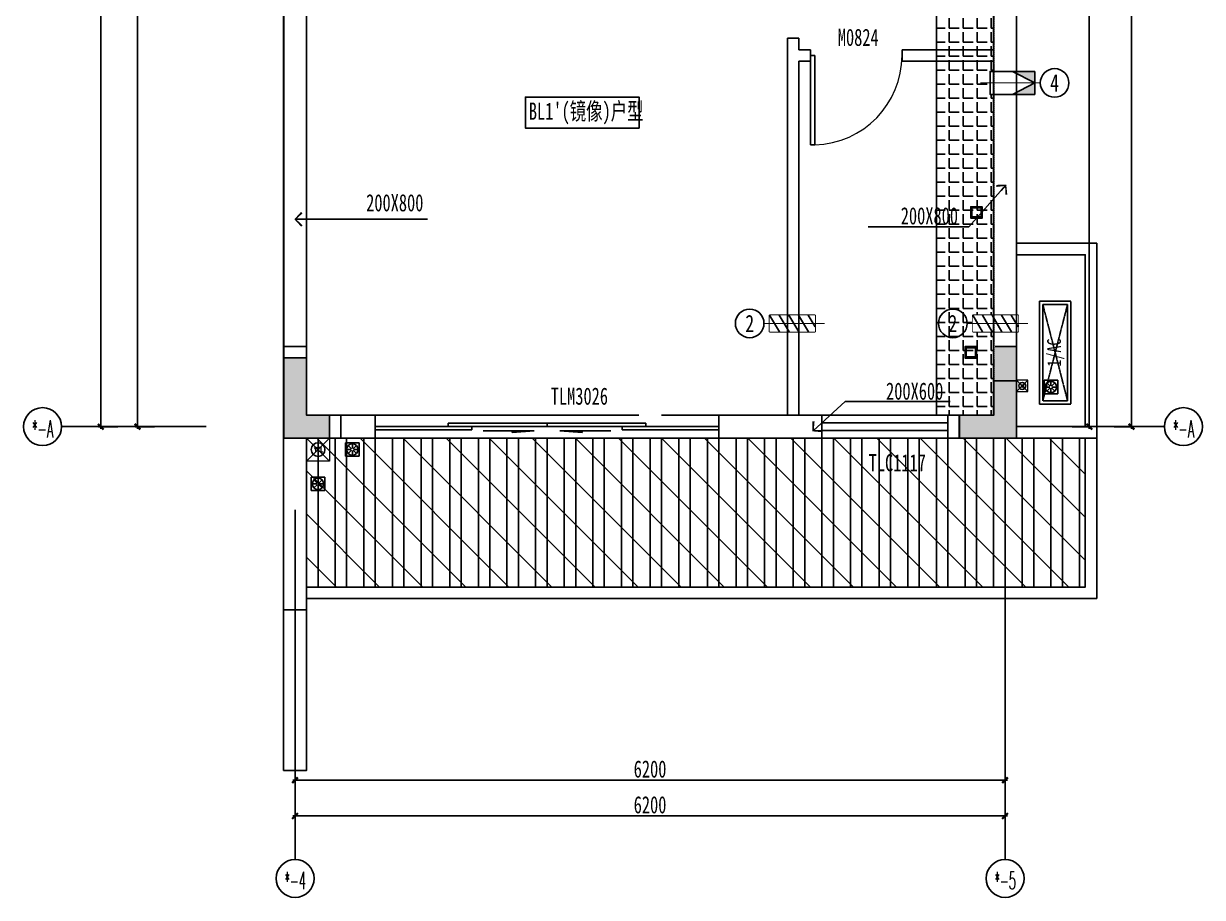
# Model space of a CAD drawing. Extents: x -255202 to 66368, y -6372500 to 603.
# Drawn here: x -130414 to -120119, y -3268799 to -3261172 of the extents above; entities that cross this region are included whole.
import ezdxf
from ezdxf.enums import TextEntityAlignment as Align

# ---------------------------------------------------------------- set-up
doc = ezdxf.new("R2010")
doc.units = 0
doc.header["$LTSCALE"] = 10
doc.header["$MEASUREMENT"] = 0
for name, pattern in [('CONTINOUS', [0]), ('DASH', [0.35, 0.25, -0.1]), ('改L~2D$0$DASH', [0.35, 0.25, -0.1]), ('改L~2D$0$L~1D$0$DASH', [0.35, 0.25, -0.1])]:
    doc.linetypes.add(name, pattern=pattern)
for name, color, linetype, lineweight in [('4-L四联排墙柱-0.050~屋面sc$0$G1-Hatch_T-WALL', 253, 'Continuous', 13), ('5-L8五联排-墙柱-6.000~-0.050sc$0$G2-Wall', 61, 'Continuous', 50), ('6-L13六联排模板图屋面$0$G2-楼板开洞baojian', 201, 'Continuous', 18), ('6-L13六联排模板图屋面$0$G2-轮廓线', 3, 'Continuous', 25), ('改L~2D$0$GPS-辅助', 252, 'Continuous', 18)]:
    doc.layers.add(name, color=color, linetype=linetype, lineweight=lineweight)
for name, color, linetype in [('A-DIM（轴号轴线尺寸）', 3, 'Continuous'), ('A-HACH（图案填充）', 8, 'Continuous'), ('A-WALL-stru（结构墙柱）', 10, 'Continuous'), ('A-建筑墙体', 255, 'Continuous'), ('A-户型编号', 2, 'Continuous'), ('AXIS_TEXT', 7, 'Continuous'), ('DIM【标注】', 149, 'Continuous'), ('G-BEAM', 4, 'DASH'), ('G-BEAM_CON', 4, 'Continuous'), ('G-WALL', 50, 'Continuous'), ('G-WALL_HATCH', 33, 'Continuous'), ('J-地漏', 67, 'Continuous'), ('W-文字', 67, 'Continuous'), ('改L~1D$0$CK-卫生间排气穿孔', 53, 'Continuous'), ('改L~2D$0$0-装饰构件', 32, 'Continuous'), ('改L~2D$0$A-EQU-water(水留洞及注释)', 140, 'Continuous'), ('改L~2D$0$A-HDRL（栏杆构件）', 152, 'Continuous'), ('改L~2D$0$A-WIND（门窗）', 2, 'Continuous'), ('改L~2D$0$CK-卫生间排气穿孔', 53, 'Continuous'), ('改L~2D$0$CK-空调穿孔', 53, 'Continuous'), ('改L~2D$0$CK-穿孔编号', 3, 'Continuous'), ('改L~2D$0$J-地漏', 2, 'Continuous'), ('改L~2D$0$J-空调外机', 213, '改L~2D$0$DASH'), ('改L~2D$0$J-空调字', 3, '改L~2D$0$DASH'), ('改L~2D$0$J-结构降板', 250, 'Continuous')]:
    doc.layers.add(name, color=color, linetype=linetype)
doc.layers.add('改L~2D$0$-GPS-辅助', color=252, linetype='Continuous', lineweight=18, plot=False)
doc.styles.add('_TCH_AXIS', font='COMPLEX', dxfattribs={"bigfont": 'GBCBIG'})
doc.styles.add('arch', font='romans.shx', dxfattribs={"width": 0.75})
doc.styles.add('COMPLEX', font='COMPLEX')
doc.styles.add('改L~2D$0$_TCH_DIM', font='SIMPLEX', dxfattribs={"bigfont": 'GBCBIG'})
doc.styles.add('改L~2D$0$L~1D$0$黑体', font='simhei.ttf')
doc.styles.add('样式222', font='', dxfattribs={"width": 0.7})
doc.styles.add('细黑体', font='', dxfattribs={"width": 0.7})
doc.styles.get('样式222').set_extended_font_data('STXihei')
doc.styles.get('细黑体').set_extended_font_data('STXihei')
doc.dimstyles.new('DK-50', dxfattribs={"dimscale": 50, "dimtxt": 3, "dimasz": 1, "dimexe": 0.4, "dimexo": 0.4, "dimgap": 0.4, "dimtad": 1, "dimtoh": 1, "dimdec": 0, "dimrnd": 5, "dimdsep": 46, "dimtxsty": '样式222', "dimblk": 'ARCHTICK', "dimcen": 3, "dimdle": 0.4, "dimclrd": 149, "dimclre": 149, "dimclrt": 149, "dimadec": 0, "dimazin": 0, "dimtfac": 1, "dimtdec": 0, "dimtix": 1, "dimtmove": 2, "dimatfit": 3, "dimldrblk": 'ARCHTICK', "dimfxl": 3, "dimfxlon": 1, "dimtvp": 1, "dimtolj": 1, "dimtzin": 0, "dimarcsym": 0})
doc.dimstyles.new('TC-DIM', dxfattribs={"dimscale": 0, "dimtxt": 2.5, "dimasz": 1.2, "dimexe": 1.2, "dimexo": 0, "dimgap": 0.5, "dimtad": 1, "dimdec": 0, "dimlfac": -1, "dimzin": 9, "dimdsep": 46, "dimtxsty": 'arch', "dimblk1": 'ARCHTICK', "dimblk2": 'ARCHTICK', "dimsah": 1, "dimcen": 2, "dimdle": 1.2, "dimclrd": 67, "dimclre": 67, "dimclrt": 67, "dimadec": 0, "dimazin": 0, "dimtfac": 1, "dimtdec": 0, "dimtmove": 0, "dimatfit": 3, "dimldrblk": 'ARCHTICK', "dimfxl": 8, "dimtolj": 1, "dimtzin": 0, "dimarcsym": 0})

# ---------------------------------------------------------------- blocks, each defined once
blk = doc.blocks.new('改L~2D$0$空调室外机示意')
at = {"layer": '改L~2D$0$J-空调外机', "linetype": '改L~2D$0$L~1D$0$DASH', "ltscale": 0.5}
for p, q in [((420, 246), (-420, 30)), ((420, 30), (-420, 246))]:
    blk.add_line(p, q, dxfattribs=at)
for points in [[(450, 0), (-450, 0), (-450, 276), (450, 276)], [(420, 30), (-420, 30), (-420, 246), (420, 246)]]:
    blk.add_lwpolyline(points, close=True, dxfattribs=at)
at = {"layer": '改L~2D$0$J-空调字', "linetype": 'Continuous', "style": '改L~2D$0$L~1D$0$黑体', "width": 0.75}
blk.add_attdef('1/AC', text='', height=120, dxfattribs=at).set_placement((0, 138), align=Align.MIDDLE)
blk = doc.blocks.new('改L~2D$0$$WINLIB2D$00000001')
at = {"color": 0}
for points in [[(-0.5, 0.5), (-0.5, -0.5)], [(-0.5, 0.5), (0.5, 0.5)], [(0.5, -0.5), (0.5, 0.5)], [(0.5, 0.1667), (-0.5, 0.1667)], [(0.5, -0.1667), (-0.5, -0.1667)], [(-0.5, -0.5), (0.5, -0.5)]]:
    blk.add_lwpolyline(points, dxfattribs=at)
blk = doc.blocks.new('改L~2D$0$$DorLib2D$00000138')
at = {"color": 0, "linetype": 'Continuous'}
for p, q in [((-0.2875, 0), (-0.2875, 0.1538)), ((-0.2875, 0.1538), (0, 0.1538)), ((0, 0.1538), (0, 0)), ((0.2875, 0.1538), (0, 0.1538)), ((0.2875, 0), (0.2875, 0.1538)), ((-0.5, -0.1399), (-0.5, 0)), ((-0.5, 0), (-0.2188, 0)), ((0, 0), (-0.2875, 0)), ((-0.2188, 0), (-0.2188, -0.1399)), ((0, 0), (0.2875, 0)), ((0.2188, 0), (0.2188, -0.1399)), ((0.5, 0), (0.2188, 0)), ((0.5, 0), (0.5, -0.1946)), ((0.5, -0.1399), (0.5, 0)), ((-0.2188, -0.1399), (-0.5, -0.1399)), ((0.2188, -0.1399), (0.5, -0.1399)), ((-0.1857, -0.186), (-0.037, -0.186)), ((-0.037, -0.186), (-0.1019, -0.2583)), ((-0.1019, -0.2583), (-0.1019, -0.186)), ((0.1857, -0.186), (0.037, -0.186)), ((0.037, -0.186), (0.1019, -0.2583)), ((0.1019, -0.2583), (0.1019, -0.186))]:
    blk.add_line(p, q, dxfattribs=at)
blk = doc.blocks.new('改L~2D$0$$DorLib2D$00000001')
for p, q in [((0.45, 0.975), (0.5, 0.975)), ((0.45, 0), (0.45, 0.975)), ((0.5, 0), (0.5, 0.975)), ((0.5, 0), (0.45, 0))]:
    blk.add_line(p, q)
at = {"lineweight": 13}
blk.add_arc((0.475, 0), 0.975, 91.4693, 180, dxfattribs=at)
blk = doc.blocks.new('改L~2D$0$A$C1D2C4AAC1')
at = {"layer": '改L~2D$0$CK-空调穿孔'}
blk.add_lwpolyline([(22.3, -11.7), (22.3, 68.3), (242.3, 68.3), (242.3, -11.7)], close=True, dxfattribs=at)
blk.add_wipeout([(22.3, -11.7), (22.3, 68.3), (242.3, 68.3), (242.3, -11.7)]).dxf.layer = '改L~2D$0$CK-空调穿孔'
at = {"layer": '改L~2D$0$CK-空调穿孔', "const_width": 5}
blk.add_lwpolyline([(-4.9, 28.8), (289.2, 28.8)], dxfattribs=at)
blk = doc.blocks.new('改L~2D$0$主卧室孔洞')
at = {"layer": '改L~2D$0$CK-空调穿孔', "xscale": -1, "rotation": 180}
blk.add_blockref('改L~2D$0$A$C1D2C4AAC1', (270.8, -8599.9), dxfattribs=at)
at = {"layer": '改L~2D$0$CK-空调穿孔'}
for p, q in [((341, -8588.2), (293.1, -8668.2)), ((387.6, -8588.2), (339.7, -8668.2)), ((434.2, -8588.2), (386.3, -8668.2)), ((480.8, -8588.2), (432.9, -8668.2)), ((513.1, -8612.2), (479.6, -8668.2))]:
    blk.add_line(p, q, dxfattribs=at)
blk = doc.blocks.new('改L~2D$0$A$C70BD4A89')
at = {"layer": '改L~2D$0$CK-空调穿孔', "color": 3}
blk.add_circle((656, 0), 125, dxfattribs=at)
at = {"layer": '改L~2D$0$CK-穿孔编号', "color": 1, "style": '改L~2D$0$L~1D$0$黑体', "width": 0.75}
blk.add_attdef('X', text='', height=150, dxfattribs=at).set_placement((656, 0), align=Align.MIDDLE)
at = {"layer": '改L~2D$0$CK-空调穿孔', "color": 3, "extrusion": (0, 0, -1), "xscale": 1.80468753947396, "yscale": 1.80468753947396, "zscale": -1.80468753947396}
blk.add_blockref('改L~2D$0$主卧室孔洞', (-1011, 15572), dxfattribs=at)
blk = doc.blocks.new('改L~2D$0$A$C7B844A91')
blk.add_wipeout([(-266.9, 56.4), (-266.9, -56.4), (-46.9, -56.4), (-46.9, 56.4)]).dxf.layer = '改L~2D$0$CK-卫生间排气穿孔'
at = {"layer": '改L~2D$0$CK-卫生间排气穿孔', "linetype": 'ByBlock'}
h = blk.add_hatch(color=256, dxfattribs=at)
h.paths.add_polyline_path([(-156.9, 56.4), (-266.9, 56.4), (-266.9, 0)])
h.paths.add_polyline_path([(-266.9, 0), (-266.9, -56.4), (-156.9, -56.4)])
for q in [(-156.9, 56.4), (-156.9, -56.4)]:
    blk.add_line((-266.9, 0), q, dxfattribs=at)
at = {"layer": '改L~2D$0$CK-卫生间排气穿孔', "const_width": 5}
blk.add_lwpolyline([(-294.1, 0), (0, 0)], dxfattribs=at)
at = {"layer": '改L~2D$0$CK-卫生间排气穿孔'}
blk.add_lwpolyline([(-266.9, 56.4), (-266.9, -56.4), (-46.9, -56.4), (-46.9, 56.4)], close=True, dxfattribs=at)
blk = doc.blocks.new('改L~2D$0$A$C2C63503A')
at = {"layer": '改L~2D$0$CK-卫生间排气穿孔', "linetype": 'ByBlock'}
blk.add_circle((0, 647), 125, dxfattribs=at)
at = {"layer": '改L~2D$0$CK-卫生间排气穿孔', "xscale": 1.773664375054063, "yscale": 1.773664375054063, "zscale": 1.773664375054063, "rotation": 270}
blk.add_blockref('改L~2D$0$A$C7B844A91', (0, 0), dxfattribs=at)
at = {"layer": '改L~2D$0$CK-穿孔编号', "color": 1, "style": '改L~2D$0$L~1D$0$黑体', "width": 0.75}
blk.add_attdef('X', text='', height=150, dxfattribs=at).set_placement((0, 647), align=Align.MIDDLE)
blk = doc.blocks.new('WSJDIL')
h = blk.add_hatch()
h.set_pattern_fill('ANSI32,_O', color=8, scale=0.5)
h.set_pattern_definition([(45, (0, 0), (-0.132582521, 0.132582521), []), (45, (0.08839, 0), (-0.132582521, 0.132582521), [])])
h.paths.add_polyline_path([(-969.64, 1028.22), (-967.64, 1028.22), (-967.64, 1026.22), (-969.64, 1026.22)])
h.paths.add_polyline_path([(-969.44, 1028.02), (-967.84, 1028.02), (-967.84, 1026.42), (-969.44, 1026.42)], flags=16)
at = {"color": 67}
for points in [[(-969.64, 1028.22), (-967.64, 1028.22), (-967.64, 1026.22), (-969.64, 1026.22)], [(-969.44, 1028.02), (-967.84, 1028.02), (-967.84, 1026.42), (-969.44, 1026.42)]]:
    blk.add_lwpolyline(points, close=True, dxfattribs=at)
blk = doc.blocks.new('_ArchTick')
at = {"color": 0, "linetype": 'ByBlock', "const_width": 0.4}
blk.add_lwpolyline([(-0.5, -0.5), (0.5, 0.5)], dxfattribs=at)
blk = doc.blocks.new('z')
at = {"color": 67}
blk.add_line((0, 0), (-1, 0), dxfattribs=at)
blk.add_lwpolyline([(-0.97, 0.97, 0.299, 0.174, 0), (0, 0, 0.174, 0.299, 0), (-0.97, -0.97, 0.299, 0.299, 0)], format="xyseb", dxfattribs=at)
blk = doc.blocks.new('改L~2D$0$A$C3DFF0C82')
at = {"layer": '改L~2D$0$J-地漏', "linetype": 'ByBlock'}
for p, q in [((-100, 102), (-100, -98)), ((100, 102), (-100, 102)), ((100, -98), (100, 102)), ((-100, -98), (100, -98))]:
    blk.add_line(p, q, dxfattribs=at)
at = {"layer": '改L~2D$0$J-地漏', "color": 8}
for p, q in [((-77, 0), (-16, 0)), ((-55, 55), (-11, 11)), ((0, 77), (0, 16)), ((55, 55), (11, 11)), ((77, 0), (16, 0)), ((-55, -55), (-11, -11)), ((0, -77), (0, -16)), ((55, -55), (11, -11))]:
    blk.add_line(p, q, dxfattribs=at)
at = {"layer": '改L~2D$0$J-地漏'}
blk.add_circle((0, 0), 84.5, dxfattribs=at)
blk = doc.blocks.new('改L~2D$0$A$C0B5C7788')
at = {"layer": '改L~2D$0$GPS-辅助'}
for p, q in [((-100, 100), (100, -100)), ((100, 100), (-100, -100))]:
    blk.add_line(p, q, dxfattribs=at)
blk.add_lwpolyline([(-100, -100), (100, -100), (100, 100), (-100, 100)], close=True, dxfattribs=at)
blk = doc.blocks.new('_AXISO')
blk.add_circle((0, 0), 0.5)
at = {"layer": 'AXIS_TEXT', "style": 'COMPLEX', "width": 1.041667}
blk.add_attdef('A', text='', height=0.56, dxfattribs=at).set_placement((-0.25, -0.28), (0.25, -0.28), align=Align.FIT)
blk = doc.blocks.new('*D1162')
at = {"layer": 'Defpoints', "color": 0, "transparency": 16777216}
for p in [(-107487, -3198172), (-101287, -3198172), (-101287, -3200583)]:
    blk.add_point(p, dxfattribs=at)
at = {"layer": 'DIM【标注】', "color": 149, "lineweight": -2, "transparency": 16777216}
for p, q in [((-107487, -3200433), (-107487, -3200603)), ((-101287, -3200433), (-101287, -3200603)), ((-107507, -3200583), (-101267, -3200583))]:
    blk.add_line(p, q, dxfattribs=at)
at = {"layer": 'DIM【标注】', "color": 149, "lineweight": -2, "transparency": 16777216, "xscale": 50, "yscale": 50, "zscale": 50, "rotation": 180}
blk.add_blockref('_ArchTick', (-107487, -3200583), dxfattribs=at)
at = {"layer": 'DIM【标注】', "color": 149, "lineweight": -2, "transparency": 16777216, "xscale": 50, "yscale": 50, "zscale": 50}
blk.add_blockref('_ArchTick', (-101287, -3200583), dxfattribs=at)
at = {"layer": 'DIM【标注】', "color": 149, "transparency": 16777216, "insert": (-104387, -3200486), "char_height": 150, "attachment_point": 5, "style": '样式222'}
blk.add_mtext('\\A1;6200', dxfattribs=at)
blk = doc.blocks.new('*D1163')
at = {"layer": 'Defpoints', "color": 0, "transparency": 16777216}
for p in [(-107487, -3198172), (-101287, -3198172), (-101287, -3200270)]:
    blk.add_point(p, dxfattribs=at)
at = {"layer": 'DIM【标注】', "color": 149, "lineweight": -2, "transparency": 16777216}
for p, q in [((-107487, -3200120), (-107487, -3200290)), ((-101287, -3200120), (-101287, -3200290)), ((-107507, -3200270), (-101267, -3200270))]:
    blk.add_line(p, q, dxfattribs=at)
at = {"layer": 'DIM【标注】', "color": 149, "lineweight": -2, "transparency": 16777216, "xscale": 50, "yscale": 50, "zscale": 50, "rotation": 180}
blk.add_blockref('_ArchTick', (-107487, -3200270), dxfattribs=at)
at = {"layer": 'DIM【标注】', "color": 149, "lineweight": -2, "transparency": 16777216, "xscale": 50, "yscale": 50, "zscale": 50}
blk.add_blockref('_ArchTick', (-101287, -3200270), dxfattribs=at)
at = {"layer": 'DIM【标注】', "color": 149, "transparency": 16777216, "insert": (-104387, -3200174), "char_height": 150, "attachment_point": 5, "style": '样式222'}
blk.add_mtext('\\A1;6200', dxfattribs=at)
blk = doc.blocks.new('*D1164')
at = {"layer": 'Defpoints', "color": 0, "transparency": 16777216}
for p in [(-100981, -3184985), (-100183, -3184985), (-100981, -3197185)]:
    blk.add_point(p, dxfattribs=at)
at = {"layer": 'DIM【标注】', "color": 149, "lineweight": -2, "transparency": 16777216}
for p, q in [((-100333, -3184985), (-100163, -3184985)), ((-100183, -3197205), (-100183, -3184965)), ((-100333, -3197185), (-100163, -3197185))]:
    blk.add_line(p, q, dxfattribs=at)
at = {"layer": 'DIM【标注】', "color": 149, "lineweight": -2, "transparency": 16777216, "xscale": 50, "yscale": 50, "zscale": 50}
for p, rotation in [((-100183, -3184985), 90), ((-100183, -3197185), 270)]:
    blk.add_blockref('_ArchTick', p, dxfattribs=dict(at, rotation=rotation))
at = {"layer": 'DIM【标注】', "color": 149, "transparency": 16777216, "insert": (-100279, -3191085), "char_height": 150, "attachment_point": 5, "rotation": 90, "style": '样式222'}
blk.add_mtext('\\A1;12200', dxfattribs=at)
blk = doc.blocks.new('*D1165')
at = {"layer": 'Defpoints', "color": 0, "transparency": 16777216}
for p in [(-100981, -3189185), (-100551, -3189185), (-100981, -3197185)]:
    blk.add_point(p, dxfattribs=at)
at = {"layer": 'DIM【标注】', "color": 149, "lineweight": -2, "transparency": 16777216}
for p, q in [((-100701, -3189185), (-100531, -3189185)), ((-100551, -3197205), (-100551, -3189165)), ((-100701, -3197185), (-100531, -3197185))]:
    blk.add_line(p, q, dxfattribs=at)
at = {"layer": 'DIM【标注】', "color": 149, "lineweight": -2, "transparency": 16777216, "xscale": 50, "yscale": 50, "zscale": 50}
for p, rotation in [((-100551, -3189185), 90), ((-100551, -3197185), 270)]:
    blk.add_blockref('_ArchTick', p, dxfattribs=dict(at, rotation=rotation))
at = {"layer": 'DIM【标注】', "color": 149, "transparency": 16777216, "insert": (-100648, -3193185), "char_height": 150, "attachment_point": 5, "rotation": 90, "style": '样式222'}
blk.add_mtext('\\A1;8000', dxfattribs=at)
blk = doc.blocks.new('*D1168')
at = {"layer": 'Defpoints', "color": 0, "transparency": 16777216}
for p in [(-109184, -3184985), (-108263, -3184985), (-108263, -3197185)]:
    blk.add_point(p, dxfattribs=at)
at = {"layer": 'DIM【标注】', "color": 149, "lineweight": -2, "transparency": 16777216}
for p, q in [((-109034, -3184985), (-109204, -3184985)), ((-109184, -3197205), (-109184, -3184965)), ((-109034, -3197185), (-109204, -3197185))]:
    blk.add_line(p, q, dxfattribs=at)
at = {"layer": 'DIM【标注】', "color": 149, "lineweight": -2, "transparency": 16777216, "xscale": 50, "yscale": 50, "zscale": 50}
for p, rotation in [((-109184, -3184985), 90), ((-109184, -3197185), 270)]:
    blk.add_blockref('_ArchTick', p, dxfattribs=dict(at, rotation=rotation))
at = {"layer": 'DIM【标注】', "color": 149, "transparency": 16777216, "insert": (-109280, -3191085), "char_height": 150, "attachment_point": 5, "rotation": 90, "style": '样式222'}
blk.add_mtext('\\A1;12200', dxfattribs=at)
blk = doc.blocks.new('*D1169')
at = {"layer": 'Defpoints', "color": 0, "transparency": 16777216}
for p in [(-108863, -3189185), (-108263, -3189185), (-108263, -3197185)]:
    blk.add_point(p, dxfattribs=at)
at = {"layer": 'DIM【标注】', "color": 149, "lineweight": -2, "transparency": 16777216}
for p, q in [((-108713, -3189185), (-108883, -3189185)), ((-108863, -3197205), (-108863, -3189165)), ((-108713, -3197185), (-108883, -3197185))]:
    blk.add_line(p, q, dxfattribs=at)
at = {"layer": 'DIM【标注】', "color": 149, "lineweight": -2, "transparency": 16777216, "xscale": 50, "yscale": 50, "zscale": 50}
for p, rotation in [((-108863, -3189185), 90), ((-108863, -3197185), 270)]:
    blk.add_blockref('_ArchTick', p, dxfattribs=dict(at, rotation=rotation))
at = {"layer": 'DIM【标注】', "color": 149, "transparency": 16777216, "insert": (-108960, -3193185), "char_height": 150, "attachment_point": 5, "rotation": 90, "style": '样式222'}
blk.add_mtext('\\A1;8000', dxfattribs=at)
blk = doc.blocks.new('fgdgdgd')
at = {"layer": '4-L四联排墙柱-0.050~屋面sc$0$G1-Hatch_T-WALL', "linetype": 'CONTINOUS'}
h = blk.add_hatch(color=256, dxfattribs=at)
h.dxf.hatch_style = 1
h.paths.add_polyline_path([(161853, 67025), (162153, 67025), (162153, 67225), (161853, 67225), (161853, 69325), (161653, 69325), (161653, 67225), (161653, 67225), (161653, 67025)])
at = {"layer": 'G-WALL_HATCH'}
h = blk.add_hatch(color=256, dxfattribs=at)
h.dxf.hatch_style = 1
h.paths.add_polyline_path([(161853, 67025), (162153, 67025), (162153, 67225), (161853, 67225), (161853, 69325), (161653, 69325), (161653, 67225), (161653, 67225), (161653, 67025)])
at = {"layer": '5-L8五联排-墙柱-6.000~-0.050sc$0$G2-Wall'}
for points in [[(161853, 67025), (162153, 67025), (162153, 67225), (161853, 67225), (161853, 69325), (161653, 69325), (161653, 67225), (161653, 67225), (161653, 67025)], [(167453, 67025), (168053, 67025), (168053, 69325), (167853, 69325), (167853, 67225), (167453, 67225)]]:
    blk.add_lwpolyline(points, close=True, dxfattribs=at)
at = {"layer": '6-L13六联排模板图屋面$0$G2-楼板开洞baojian', "elevation": 0}
blk.add_lwpolyline([(167853, 67525), (167553, 67525), (167553, 67225), (167853, 67225)], close=True, dxfattribs=at)
at = {"layer": '6-L13六联排模板图屋面$0$G2-楼板开洞baojian', "color": 5, "elevation": 0}
blk.add_lwpolyline([(167853, 67225), (167781, 67480), (167553, 67525)], dxfattribs=at)
at = {"layer": '6-L13六联排模板图屋面$0$G2-轮廓线', "linetype": 'Continuous'}
blk.add_lwpolyline([(164853, 70125), (164853, 70725), (161653, 70725)], dxfattribs=at)
at = {"layer": 'G-BEAM'}
for p, q in [((161653, 69325), (161653, 69925)), ((167853, 69925), (161853, 69925)), ((161853, 69325), (161853, 69925)), ((167853, 69325), (167853, 69925)), ((167453, 67225), (162153, 67225)), ((161653, 63615), (161653, 67025)), ((161853, 63615), (161853, 67025)), ((164753, 67025), (162153, 67025)), ((167453, 67025), (164953, 67025)), ((167853, 59525), (167853, 67025)), ((167853, 63615), (161853, 63615)), ((161853, 59225), (161853, 63415)), ((167853, 63415), (161853, 63415)), ((164753, 59225), (162053, 59225)), ((167553, 59225), (164953, 59225))]:
    blk.add_line(p, q, dxfattribs=at)
blk.add_lwpolyline([(164953, 67225), (164753, 67225)], dxfattribs=at)
at = {"layer": 'G-BEAM_CON', "linetype": 'Continuous'}
for p, q in [((168053, 70125), (161653, 70125)), ((168053, 69325), (168053, 70125)), ((168053, 59525), (168053, 67025)), ((161653, 59725), (161653, 63415)), ((167553, 59025), (162053, 59025))]:
    blk.add_line(p, q, dxfattribs=at)
at = {"layer": 'G-WALL'}
for points in [[(161853, 67025), (162153, 67025), (162153, 67225), (161853, 67225), (161853, 69325), (161653, 69325), (161653, 67225), (161653, 67225), (161653, 67025)], [(167453, 67025), (168053, 67025), (168053, 69325), (167853, 69325), (167853, 67225), (167453, 67225)], [(161653, 67025), (161653, 67025)], [(161653, 59025), (161903, 59025), (162153, 59025), (162153, 59225), (161853, 59225), (161853, 59825), (161653, 59825), (161653, 59225), (161653, 59225)], [(167553, 59025), (168053, 59025), (168053, 59525), (167853, 59525), (167853, 59225), (167553, 59225)]]:
    blk.add_lwpolyline(points, close=True, dxfattribs=at)
at = {"layer": 'W-文字', "style": '细黑体', "width": 0.7}
for s, p in [('200X700', (166578, 70426)), ('200X700', (162387, 69429)), ('200X600', (166367, 67359)), ('200X600', (166740, 63786)), ('200X800', (162373, 61004)), (' 200X800', (166970, 60890)), ('200X600', (166913, 59360))]:
    blk.add_text(s, height=150, dxfattribs=at).set_placement(p)
blk.add_text('200X700', height=150, rotation=90, dxfattribs=at).set_placement((167686, 68430))
at = {"layer": 'W-文字'}
for points in [[(166125, 69961), (166356, 70363), (167148, 70363)], [(161753, 69397), (163001, 69397)], [(167953, 69416), (167521, 69225), (167521, 68424)], [(167094, 67111), (166904, 67332), (166237, 67332)], [(166280, 63495), (166515, 63725), (167221, 63725)], [(167958, 61231), (167636, 60868), (166758, 60868)], [(161753, 60935), (162908, 60935)], [(166276, 59089), (166557, 59344), (167473, 59344)]]:
    blk.add_leader(points, dimstyle='TC-DIM', override={"dimscale": 50, "dimtad": 0, "dimldrblk": 'z'}, dxfattribs=at)
blk = doc.blocks.new('bz2')
at = {"layer": 'DIM【标注】'}
for p, q in [((-108262.8, -3197184.5), (-109526.4, -3197184.5)), ((-100980.6, -3197184.5), (-99894.7, -3197184.5)), ((-107486.6, -3197910.4), (-107486.6, -3200962.4)), ((-101286.6, -3197910.4), (-101286.6, -3200962.4))]:
    blk.add_line(p, q, dxfattribs=at)
ref = blk.add_blockref('_AXISO', (-109692, -3197184.5), dxfattribs=dict(at, xscale=331.2, yscale=331.2, zscale=331.2))
ref.add_attrib('A', '*-A', dxfattribs={"layer": 'A-DIM（轴号轴线尺寸）', "height": 150, "style": '_TCH_AXIS', "width": 0.437162}).set_placement((-109785.7, -3197278.2), (-109598.4, -3197278.2), align=Align.FIT)
ref = blk.add_blockref('_AXISO', (-99729.1, -3197184.5), dxfattribs=dict(at, xscale=331.2, yscale=331.2, zscale=331.2))
ref.add_attrib('A', '*-A', dxfattribs={"layer": 'A-DIM（轴号轴线尺寸）', "height": 150, "style": '_TCH_AXIS', "width": 0.437162}).set_placement((-99822.7, -3197278.2), (-99635.4, -3197278.2), align=Align.FIT)
ref = blk.add_blockref('_AXISO', (-107486.6, -3201128), dxfattribs=dict(at, xscale=331.2, yscale=331.2, zscale=331.2))
ref.add_attrib('A', '*-4', dxfattribs={"layer": 'A-DIM（轴号轴线尺寸）', "height": 150, "style": '_TCH_AXIS', "width": 0.452236}).set_placement((-107580.3, -3201221.7), (-107392.9, -3201221.7), align=Align.FIT)
ref = blk.add_blockref('_AXISO', (-101286.6, -3201128), dxfattribs=dict(at, xscale=331.2, yscale=331.2, zscale=331.2))
ref.add_attrib('A', '*-5', dxfattribs={"layer": 'A-DIM（轴号轴线尺寸）', "height": 150, "style": '_TCH_AXIS', "width": 0.468388}).set_placement((-101380.3, -3201221.7), (-101192.9, -3201221.7), align=Align.FIT)
for p1, p2, distance, picture, middle in [((-108262.8, -3197184.5), (-108262.8, -3184984.5), 920.9, '*D1168', (-109280.5, -3191084.5)), ((-100980.6, -3197184.5), (-100980.6, -3184984.5), -798.1, '*D1164', (-100279.4, -3191084.5)), ((-108262.8, -3197184.5), (-108262.8, -3189184.5), 600.5, '*D1169', (-108960.2, -3193184.5)), ((-100980.6, -3197184.5), (-100980.6, -3189184.5), -429.4, '*D1165', (-100648.1, -3193184.5)), ((-107486.6, -3198171.8), (-101286.6, -3198171.8), -2411.4, '*D1162', (-104386.6, -3200486.4)), ((-107486.6, -3198171.8), (-101286.6, -3198171.8), -2098.5, '*D1163', (-104386.6, -3200173.5))]:
    dim = blk.add_aligned_dim(p1=p1, p2=p2, distance=distance, dimstyle='DK-50', dxfattribs=at)
    dim.commit()
    dim.dimension.update_dxf_attribs({"geometry": picture, "text_midpoint": middle})

msp = doc.modelspace()

# ---------------------------------------------------------------- hatches: boundary and pattern name
at = {"layer": 'A-HACH（图案填充）'}
for points in [[(-121742.6, -3263990.3), (-121929.8, -3263990.3), (-121942.6, -3264590.3), (-122242.6, -3264590.3), (-122242.6, -3264790.3), (-121742.6, -3264790.3)], [(-127942.6, -3264590.3), (-127942.6, -3264090.3), (-128142.6, -3264090.3), (-128142.6, -3264590.3), (-128142.6, -3264590.3), (-128142.6, -3264790.3), (-127742.6, -3264790.3), (-127742.6, -3264590.3)]]:
    msp.add_hatch(color=256, dxfattribs=at).paths.add_polyline_path(points)
at = {"layer": '改L~2D$0$J-结构降板'}
h = msp.add_hatch(dxfattribs=at)
h.set_pattern_fill('ANGLE', color=256, scale=35, style=0)
h.set_pattern_definition([(0, (-121842.57, -3256690.26), (0, 122.2375), [88.9, -33.3375]), (90, (-121842.57, -3256690.26), (-122.2375, 7e-15), [88.9, -33.3375])])
h.paths.add_polyline_path([(-121942.6, -3260400.3), (-122442.6, -3260400.3), (-122442.6, -3264590.3), (-121942.6, -3264590.3)])
h = msp.add_hatch(dxfattribs=at)
h.set_pattern_fill('胶合板', color=256, scale=100, angle=90, style=0)
h.set_pattern_definition([(135, (-122033.57, -3256690.26), (-188.0904, -188.0904), []), (90, (-121942.57, -3256690.26), (-250, -3e-13), []), (90, (-122092.57, -3256690.26), (-250, -3e-13), [])])
h.paths.add_polyline_path([(-121142.5, -3264790.3), (-121742.6, -3264790.3), (-127942.5, -3264790.3), (-127942.5, -3266090.3), (-121142.5, -3266090.3)])

# ---------------------------------------------------------------- linework, layer by layer
at = {"layer": 'A-WALL-stru（结构墙柱）'}
for p, q in [((-121742.6, -3263990.3), (-121929.8, -3263990.3)), ((-127942.6, -3264090.3), (-128142.6, -3264090.3)), ((-128142.6, -3264090.3), (-128142.6, -3264590.3)), ((-127942.6, -3264590.3), (-127942.6, -3264090.3)), ((-121942.6, -3264290.3), (-121942.6, -3264590.3)), ((-121742.6, -3264790.3), (-121742.6, -3264290.3)), ((-128142.6, -3264590.3), (-128142.6, -3264590.3)), ((-128142.6, -3264590.3), (-128142.6, -3264790.3)), ((-127742.6, -3264590.3), (-127942.6, -3264590.3)), ((-127742.6, -3264790.3), (-127742.6, -3264590.3)), ((-121942.6, -3264590.3), (-122242.6, -3264590.3)), ((-122242.6, -3264590.3), (-122242.6, -3264790.3)), ((-128142.6, -3264790.3), (-127742.6, -3264790.3)), ((-122242.6, -3264790.3), (-121742.6, -3264790.3))]:
    msp.add_line(p, q, dxfattribs=at)
at = {"layer": 'A-建筑墙体'}
for p, q in [((-121942.6, -3259700.3), (-121942.6, -3261400.3)), ((-121742.6, -3259700.3), (-121742.6, -3261500.3)), ((-128142.6, -3260290.3), (-128142.6, -3264690.3)), ((-127942.6, -3260400.3), (-127942.6, -3264590.3)), ((-123742.6, -3261500.3), (-123742.6, -3261300.3)), ((-123742.6, -3261300.3), (-123642.6, -3261300.3)), ((-123642.6, -3261300.3), (-123642.6, -3261400.3)), ((-123642.6, -3261400.3), (-123542.6, -3261400.3)), ((-123542.6, -3261500.3), (-123642.6, -3261500.3)), ((-123542.6, -3261400.3), (-123542.6, -3261500.3)), ((-122742.6, -3261500.3), (-122742.6, -3261400.3)), ((-122742.6, -3261400.3), (-121942.6, -3261400.3)), ((-121942.6, -3261500.3), (-122742.6, -3261500.3)), ((-127942.6, -3264590.3), (-127342.6, -3264590.3)), ((-127342.6, -3264590.3), (-127342.6, -3264790.3)), ((-124342.6, -3264790.3), (-124342.6, -3264590.3)), ((-124342.6, -3264590.3), (-123742.6, -3264590.3)), ((-123642.6, -3264590.3), (-123442.6, -3264590.3)), ((-123442.6, -3264590.3), (-123442.6, -3264790.3)), ((-122342.6, -3264790.3), (-122342.6, -3264590.3)), ((-122342.6, -3264590.3), (-121942.6, -3264590.3)), ((-128142.6, -3264690.3), (-128142.6, -3266290.3)), ((-127942.6, -3264790.3), (-127942.6, -3266290.3)), ((-127342.6, -3264790.3), (-127942.6, -3264790.3)), ((-123642.6, -3264790.3), (-124342.6, -3264790.3)), ((-123442.6, -3264790.3), (-123642.6, -3264790.3)), ((-121742.6, -3264790.3), (-122342.6, -3264790.3)), ((-128142.6, -3266290.3), (-127942.6, -3266290.3))]:
    msp.add_line(p, q, dxfattribs=at)
at = {"layer": 'A-户型编号', "color": 2, "elevation": -2.8}
msp.add_lwpolyline([(-125039.3, -3262084.3), (-126031.7, -3262084.3), (-126031.7, -3261814.4), (-125039.3, -3261814.4)], close=True, dxfattribs=at)
at = {"layer": 'G-BEAM'}
for p, q in [((-127942.6, -3264590.3), (-127942.6, -3260400.3)), ((-125042.6, -3264590.3), (-127742.6, -3264590.3)), ((-122242.6, -3264590.3), (-124842.6, -3264590.3))]:
    msp.add_line(p, q, dxfattribs=at)
at = {"layer": 'G-BEAM_CON', "linetype": 'Continuous'}
for p, q in [((-128142.6, -3264090.3), (-128142.6, -3260400.3)), ((-122242.6, -3264790.3), (-127742.6, -3264790.3))]:
    msp.add_line(p, q, dxfattribs=at)
at = {"layer": 'G-WALL'}
msp.add_lwpolyline([(-128142.6, -3264790.3), (-127892.6, -3264790.3), (-127642.6, -3264790.3), (-127642.6, -3264590.3), (-127942.6, -3264590.3), (-127942.6, -3263990.3), (-128142.6, -3263990.3), (-128142.6, -3264590.3), (-128142.6, -3264590.3)], close=True, dxfattribs=at)
at = {"layer": '改L~1D$0$CK-卫生间排气穿孔', "color": 1}
msp.add_line((-121742.6, -3264690.3), (-121742.6, -3264390.3), dxfattribs=at)
at = {"layer": '改L~2D$0$0-装饰构件'}
msp.add_lwpolyline([(-128142.5, -3266290.3), (-128142.5, -3267690.3), (-127942.5, -3267690.3), (-127942.5, -3266290.3)], dxfattribs=at)
at = {"layer": '改L~2D$0$A-EQU-water(水留洞及注释)', "linetype": 'Continuous'}
for centre, radius in [((-121692.6, -3264334.8), 30), ((-127842.5, -3264890.3), 60)]:
    msp.add_circle(centre, radius, dxfattribs=at)
at = {"layer": '改L~2D$0$A-HDRL（栏杆构件）'}
for points in [[(-121142.5, -3264790.3), (-121142.5, -3266090.3), (-127942.5, -3266090.3)], [(-121042.5, -3264790.3), (-121042.5, -3266190.3), (-127942.5, -3266190.3)]]:
    msp.add_lwpolyline(points, dxfattribs=at)
at = {"layer": '改L~2D$0$A-WIND（门窗）'}
msp.add_line((-124342.6, -3264790.3), (-127342.6, -3264790.3), dxfattribs=at)
for points in [[(-121742.6, -3264790.3), (-121042.5, -3264790.3), (-121042.5, -3263090.3), (-121742.6, -3263090.3)], [(-121742.6, -3264690.3), (-121142.5, -3264690.3), (-121142.5, -3263190.3), (-121742.6, -3263190.3)]]:
    msp.add_lwpolyline(points, dxfattribs=at)
at = {"layer": '改L~2D$0$J-结构降板'}
for points in [[(-121942.6, -3260400.3), (-122442.6, -3260400.3), (-122442.6, -3264590.3), (-121942.6, -3264590.3)], [(-121142.5, -3264790.3), (-121742.6, -3264790.3), (-121742.6, -3264790.3), (-127942.5, -3264790.3), (-127942.5, -3266090.3), (-121142.5, -3266090.3)]]:
    msp.add_lwpolyline(points, close=True, dxfattribs=at)

# ---------------------------------------------------------------- block references
at = {"layer": 'Defpoints', "xscale": -1}
msp.add_blockref('改L~2D$0$A$C0B5C7788', (-127842.5, -3264890.3), dxfattribs=at)
at = {"layer": 'J-地漏', "xscale": -50.00000000000006, "yscale": 50.00000000000006, "zscale": 50.00000000000006}
for p in [(-170524.4, -3314181.4), (-170574.4, -3315402.5)]:
    msp.add_blockref('WSJDIL', p, dxfattribs=at)
at = {"layer": '改L~2D$0$-GPS-辅助', "xscale": 0.5, "yscale": 0.5, "zscale": 0.5, "rotation": 0.002501647178355694}
msp.add_blockref('改L~2D$0$A$C0B5C7788', (-121692.6, -3264334.7), dxfattribs=at)
at = {"layer": '改L~2D$0$A-WIND（门窗）'}
for name, p, xscale, yscale, zscale in [('改L~2D$0$$DorLib2D$00000001', (-123142.6, -3261450.3), -800, -800, 100), ('改L~2D$0$$WINLIB2D$00000001', (-122892.6, -3264690.3), -1100, -200, 200), ('改L~2D$0$$DorLib2D$00000138', (-125842.6, -3264690.3), -3000, 200, 200)]:
    msp.add_blockref(name, p, dxfattribs=dict(at, xscale=xscale, yscale=yscale, zscale=zscale))
at = {"layer": '改L~2D$0$CK-卫生间排气穿孔'}
ref = msp.add_blockref('改L~2D$0$A$C70BD4A89', (-123417, -3263789.4), dxfattribs=dict(at, rotation=180))
ref.add_attrib('X', '2', dxfattribs={"layer": '改L~2D$0$CK-穿孔编号', "color": 1, "height": 150, "style": '改L~2D$0$L~1D$0$黑体', "width": 0.75}).set_placement((-124072.7, -3263789.4), align=Align.MIDDLE)
ref = msp.add_blockref('改L~2D$0$空调室外机示意', (-121543.2, -3264044), dxfattribs=dict(at, xscale=-1, rotation=270))
ref.add_attrib('1/AC', '1/AC', dxfattribs={"layer": '改L~2D$0$J-空调字', "linetype": 'Continuous', "height": 120, "rotation": 90, "style": '改L~2D$0$L~1D$0$黑体', "width": 0.75}).set_placement((-121405.2, -3264044), align=Align.MIDDLE)
at = {"layer": '改L~2D$0$CK-卫生间排气穿孔', "xscale": -0.5919939745405478, "yscale": 0.5919939745405478, "zscale": 0.5919939745405478}
for p in [(-121442.6, -3264344.8), (-127842.5, -3265190.3)]:
    msp.add_blockref('改L~2D$0$A$C3DFF0C82', p, dxfattribs=at)
at = {"layer": '改L~2D$0$CK-卫生间排气穿孔', "xscale": 0.5919939745405484, "yscale": 0.5919939745405484, "zscale": 0.5919939745405484, "rotation": 89.99429170299592}
msp.add_blockref('改L~2D$0$A$C3DFF0C82', (-127542.5, -3264890.3), dxfattribs=at)

# ---------------------------------------------------------------- texts
at = {"layer": 'A-户型编号', "color": 2, "style": '细黑体', "width": 0.7}
msp.add_text("BL1'(镜像)户型", height=150, dxfattribs=at).set_placement((-126001.4, -3262011.7, -2.8))
at = {"layer": 'Defpoints', "style": '改L~2D$0$_TCH_DIM', "width": 0.705882}
for s, height, p in [('NL', 25.5, (-121707.1, -3264347.4)), ('YTL', 42.5, (-127878.2, -3264911.5))]:
    msp.add_text(s, height=height, rotation=0.0025, dxfattribs=at).set_placement(p)
at = {"layer": 'W-文字', "style": '细黑体', "width": 0.7}
for s, p in [('M0824', (-123303.3, -3261367.2)), ('TLM3026', (-125810.1, -3264498.9)), ('TLC1117', (-123034.1, -3265080.5))]:
    msp.add_text(s, height=150, dxfattribs=at).set_placement(p)

# ---------------------------------------------------------------- leaders
at = {"layer": 'W-文字'}
for points in [[(-121837.1, -3262584), (-122159.5, -3262947.4), (-123037.1, -3262947.4)], [(-123519.6, -3264726.4), (-123238.4, -3264470.7), (-122322.6, -3264470.7)]]:
    msp.add_leader(points, dimstyle='TC-DIM', override={"dimscale": 50, "dimtad": 0, "dimldrblk": 'z'}, dxfattribs=at)

# ---------------------------------------------------------------- next in the draw order: linework, layer by layer
at = {"layer": 'A-建筑墙体'}
for p, q in [((-123742.6, -3261500.3), (-123742.6, -3264590.3)), ((-123642.6, -3261500.3), (-123642.6, -3264590.3))]:
    msp.add_line(p, q, dxfattribs=at)

# ---------------------------------------------------------------- next in the draw order: block references
at = {"layer": '改L~2D$0$CK-卫生间排气穿孔'}
ref = msp.add_blockref('改L~2D$0$A$C2C63503A', (-122057.5, -3261690.2), dxfattribs=dict(at, xscale=-1, rotation=270))
ref.add_attrib('X', '4', dxfattribs={"layer": '改L~2D$0$CK-穿孔编号', "color": 1, "height": 150, "style": '改L~2D$0$L~1D$0$黑体', "width": 0.75}).set_placement((-121410.9, -3261690.2), align=Align.MIDDLE)
ref = msp.add_blockref('改L~2D$0$A$C70BD4A89', (-121642.9, -3263789.4), dxfattribs=dict(at, rotation=180))
ref.add_attrib('X', '2', dxfattribs={"layer": '改L~2D$0$CK-穿孔编号', "color": 1, "height": 150, "style": '改L~2D$0$L~1D$0$黑体', "width": 0.75}).set_placement((-122298.6, -3263789.4), align=Align.MIDDLE)

# ---------------------------------------------------------------- next in the draw order: linework, layer by layer
at = {"layer": 'A-建筑墙体'}
for p, q in [((-121942.6, -3261500.3), (-121942.6, -3264590.3)), ((-121742.6, -3261500.3), (-121742.6, -3264790.3))]:
    msp.add_line(p, q, dxfattribs=at)
at = {"layer": 'G-BEAM'}
msp.add_line((-121942.6, -3264290.3), (-121942.6, -3256790.3), dxfattribs=at)
at = {"layer": 'G-BEAM_CON', "linetype": 'Continuous'}
msp.add_line((-121742.6, -3264290.3), (-121742.6, -3256790.3), dxfattribs=at)

# ---------------------------------------------------------------- next in the draw order: block references
at = {"layer": 'DIM【标注】'}
msp.add_blockref('bz2', (-20556, -67505.7), dxfattribs=at)
at = {"layer": 'G-BEAM_CON', "linetype": 'CONTINOUS'}
msp.add_blockref('fgdgdgd', (-289795.1, -3323815.1), dxfattribs=at)

doc.saveas('drawing.dxf')
